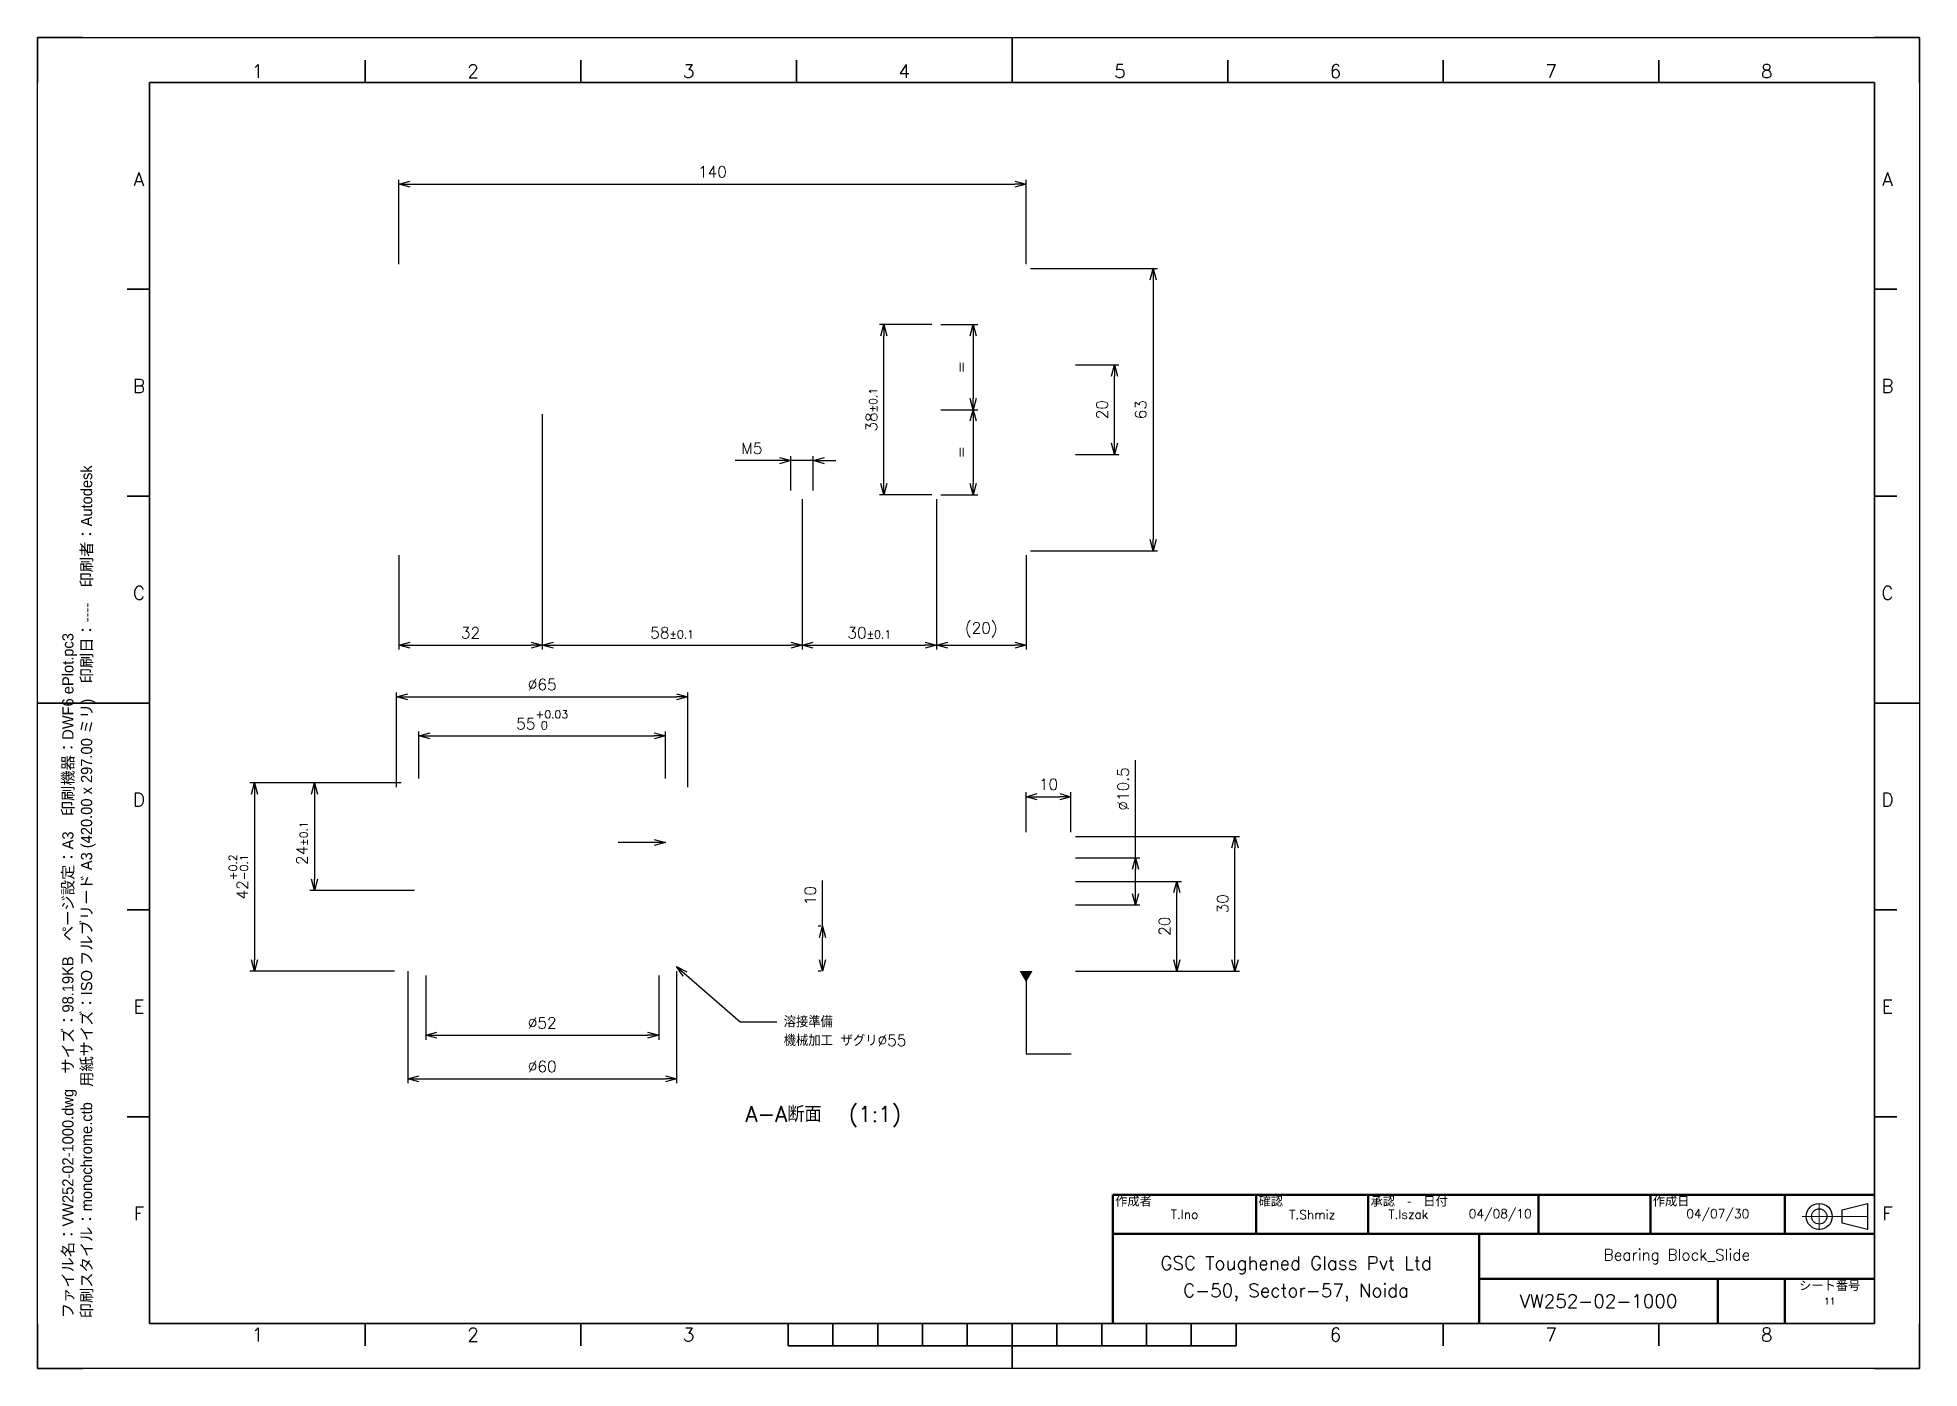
# Paper-space layout 'VW252-02-1000' of a CAD drawing. Header units: millimetres. Extents: x -5 to 415, y -5 to 292.
import ezdxf
from ezdxf.enums import TextEntityAlignment as Align

# ---------------------------------------------------------------- set-up
doc = ezdxf.new("R2010")
doc.units = ezdxf.units.MM
doc.header["$PDMODE"] = 2
doc.layers.add('ビューポート', color=1, linetype='Continuous')
doc.layers.add('印刷スタンプ', color=30, linetype='Continuous')
for name, color, linetype, lineweight in [('図枠', 8, 'Continuous', 35), ('寸法', 150, 'Continuous', 25), ('注釈', 150, 'Continuous', 25), ('表題欄', 8, 'Continuous', 35)]:
    doc.layers.add(name, color=color, linetype=linetype, lineweight=lineweight)
doc.layers.get('ビューポート').off()
doc.styles.get("Standard").update_dxf_attribs({"font": 'romans.shx', "bigfont": 'extfont2.shx'})
doc.styles.add('ゴシック', font='MS PGothic.ttf')
doc.dimstyles.new('JIS_25', dxfattribs={"dimscale": 0, "dimtxt": 2.5, "dimasz": 2.5, "dimexe": 1, "dimexo": 1, "dimgap": 1.5, "dimtad": 3, "dimdec": 1, "dimdsep": 46, "dimtxsty": 'Standard', "dimblk": 'OPEN30', "dimcen": 0, "dimclrd": 256, "dimclre": 256, "dimclrt": 179, "dimadec": 0, "dimazin": 2, "dimtp": 0.1, "dimtm": 0.1, "dimtfac": 0.71, "dimtdec": 1, "dimtmove": 0, "dimatfit": 3, "dimldrblk": 'OPEN30', "dimfxl": 1, "dimlwd": -1, "dimlwe": -1, "dimarcsym": 0})

# ---------------------------------------------------------------- blocks, each defined once
blk = doc.blocks.new('表題欄')
at = {"layer": '表題欄', "linetype": 'Continuous', "lineweight": 50}
for p, q in [((0, 28.73), (-170, 28.73)), ((-170, 28.73), (-170, 0)), ((-138, 20), (-138, 28.73)), ((-113, 20), (-113, 28.73)), ((-75, 20), (-75, 28.73)), ((-50, 20), (-50, 28.73)), ((-20, 20), (-20, 28.73)), ((-170, 20), (0, 20)), ((-88.23, 20), (-88.23, 0)), ((0, 10), (-88.23, 10)), ((-35, 0), (-35, 10)), ((-20, 0), (-20, 10))]:
    blk.add_line(p, q, dxfattribs=at).dxf.unprotected_set("ltscale", 0)
at = {"layer": '表題欄', "linetype": 'Continuous', "lineweight": 18}
for p, q in [((-12.35, 26.82), (-12.35, 20.88)), ((-7.22, 23.91), (-16.16, 23.91)), ((-1.57, 23.91), (-7.22, 23.91))]:
    blk.add_line(p, q, dxfattribs=at)
at = {"layer": '表題欄', "lineweight": 25}
for p, q in [((-7.22, 25.38), (-1.57, 26.82)), ((-7.22, 23.91), (-7.22, 25.38)), ((-1.57, 26.82), (-1.57, 23.91)), ((-7.22, 22.44), (-7.22, 23.91)), ((-1.57, 21.01), (-7.22, 22.44)), ((-1.57, 23.91), (-1.57, 21.01))]:
    blk.add_line(p, q, dxfattribs=at).dxf.unprotected_set("ltscale", 0)
for radius in [2.9, 1.71]:
    blk.add_circle((-12.35, 23.91), radius, dxfattribs=at).dxf.unprotected_set("ltscale", 0)
at = {"layer": '表題欄', "color": 179, "lineweight": 5, "char_height": 2}
for s, insert, width, attachment_point, line_spacing_factor in [('{\\fMS PGothic|b0|i0|c128|p17;作成者}', (-169.5, 28.33), 26.9559, 1, 0.856083), ('{\\fMS PGothic|b0|i0|c128|p17;確認}', (-137.5, 28.33), 26.0627, 1, 0.856083), ('{\\fMS PGothic|b0|i0|c128|p17;承認\u3000-\u3000日付}', (-112.5, 28.33), 41.7838, 1, 0.846), ('{\\fMS PGothic|b0|i0|c128|p17;作成日}', (-49.5, 28.33), 14.5, 1, 0.856083), ('{\\fMS PGothic|b0|i0|c128|p17;シート番号}', (-10, 9.5), 19, 2, 0.856083)]:
    blk.add_mtext(s, dxfattribs=dict(at, insert=insert, width=width, attachment_point=attachment_point, line_spacing_factor=line_spacing_factor))
at = {"layer": '表題欄', "color": 179, "flags": 8}
for tag, height, p in [('DRAWN', 2.5, (-154, 24.36)), ('CHECK', 2.5, (-125.5, 24.36)), ('APPROVE', 2.5, (-104.06, 24.36)), ('APDATE', 2.5, (-83.55, 24.36)), ('DATE', 2.5, (-35, 24.36)), ('PROJECTNAME1', 3.5, (-129.12, 13)), ('DWGNAME', 3.5, (-44.12, 15)), ('PROJECTNAME2', 3.5, (-129.12, 7)), ('DWGNO', 3.5, (-61.62, 5)), ('SHEET', 2, (-10, 5))]:
    blk.add_attdef(tag, text='', height=height, dxfattribs=at).set_placement(p, align=Align.MIDDLE)
blk = doc.blocks.new('図枠')
at = {"layer": '図枠'}
for p, q in [((0, 297), (10, 297)), ((0, 287), (0, 297)), ((410, 297), (420, 297)), ((420, 297), (420, 287)), ((25, 10), (25, 287)), ((25, 287), (410, 287)), ((410, 287), (410, 10)), ((0, 0), (0, 10)), ((410, 10), (25, 10)), ((420, 10), (420, 0)), ((10, 0), (0, 0)), ((420, 0), (410, 0))]:
    blk.add_line(p, q, dxfattribs=at)
at = {"layer": '図枠', "lineweight": 25}
for p, q in [((0, 297), (420, 297)), ((0, 0), (0, 297)), ((420, 297), (420, 0)), ((420, 0), (0, 0))]:
    blk.add_line(p, q, dxfattribs=at)
at = {"layer": '図枠', "lineweight": 35}
for p, q in [((217.5, 287), (217.5, 297)), ((73.12, 287), (73.12, 292)), ((121.25, 287), (121.25, 292)), ((169.38, 287), (169.38, 292)), ((265.62, 287), (265.62, 292)), ((313.75, 287), (313.75, 292)), ((361.88, 287), (361.88, 292)), ((25, 240.83), (20, 240.83)), ((410, 240.83), (415, 240.83)), ((25, 194.67), (20, 194.67)), ((410, 194.67), (415, 194.67)), ((25, 148.5), (0, 148.5)), ((410, 148.5), (420, 148.5)), ((25, 102.33), (20, 102.33)), ((410, 102.33), (415, 102.33)), ((25, 56.17), (20, 56.17)), ((410, 56.17), (415, 56.17)), ((73.12, 10), (73.12, 5)), ((121.25, 10), (121.25, 5)), ((167.5, 5), (167.5, 10)), ((177.5, 5), (177.5, 10)), ((187.5, 5), (187.5, 10)), ((197.5, 5), (197.5, 10)), ((207.5, 5), (207.5, 10)), ((217.5, 10), (217.5, 0)), ((227.5, 5), (227.5, 10)), ((237.5, 5), (237.5, 10)), ((247.5, 5), (247.5, 10)), ((257.5, 5), (257.5, 10)), ((267.5, 5), (267.5, 10)), ((313.75, 10), (313.75, 5)), ((361.88, 10), (361.88, 5)), ((167.5, 5), (267.5, 5))]:
    blk.add_line(p, q, dxfattribs=at)
at = {"layer": '図枠', "color": 179, "lineweight": 25}
for s, p in [('1', (49.06, 288)), ('2', (97.19, 288)), ('3', (145.31, 288)), ('4', (193.44, 288)), ('5', (241.56, 288)), ('6', (289.69, 288)), ('7', (337.81, 288)), ('8', (385.94, 288)), ('A', (22.61, 263.92)), ('A', (412.87, 263.92)), ('B', (22.61, 217.75)), ('B', (412.87, 217.75)), ('C', (22.61, 171.58)), ('C', (412.87, 171.58)), ('D', (22.61, 125.42)), ('D', (412.87, 125.42)), ('E', (22.61, 79.25)), ('E', (412.87, 79.25)), ('F', (22.61, 33.08)), ('F', (412.87, 33.08)), ('1', (49.06, 6.02)), ('2', (97.19, 6.02)), ('3', (145.31, 6.02)), ('6', (289.69, 6.02)), ('7', (337.81, 6.02)), ('8', (385.94, 6.02))]:
    blk.add_text(s, height=3, dxfattribs=at).set_placement(p, align=Align.CENTER)
blk = doc.blocks.new('ビュータイトル')
at = {"color": 7, "flags": 8}
blk.add_attdef('VIEWTITLE', text='', height=3.5, dxfattribs=at).set_placement((24.98, -4.7), align=Align.BOTTOM_RIGHT)
blk.add_attdef('VIEWPORTSCALE', text='', height=3.5, dxfattribs=at).set_placement((31, -4.7), align=Align.BOTTOM_LEFT)
blk = doc.blocks.new('_Open30')
at = {"color": 0, "linetype": 'ByBlock', "lineweight": -2}
for p, q in [((-1, 0.27), (0, 0)), ((0, 0), (-1, -0.27)), ((0, 0), (-1, 0))]:
    blk.add_line(p, q, dxfattribs=at)
blk = doc.blocks.new('*D6')
at = {"layer": 'Defpoints', "color": 0}
for p in [(215.62, 259.3), (75.62, 240.46), (215.62, 240.46)]:
    blk.add_point(p, dxfattribs=at)
at = {"layer": '寸法'}
for p, q in [((75.62, 241.46), (75.62, 260.3)), ((78.12, 259.3), (213.12, 259.3)), ((215.62, 241.46), (215.62, 260.3))]:
    blk.add_line(p, q, dxfattribs=at)
at = {"layer": '寸法', "xscale": 2.5, "yscale": 2.5, "zscale": 2.5, "rotation": 180}
blk.add_blockref('_Open30', (75.62, 259.3), dxfattribs=at)
at = {"layer": '寸法', "xscale": 2.5, "yscale": 2.5, "zscale": 2.5}
blk.add_blockref('_Open30', (215.62, 259.3), dxfattribs=at)
at = {"layer": '寸法', "color": 179, "insert": (145.62, 262.05), "char_height": 2.5, "attachment_point": 5}
blk.add_mtext('140', dxfattribs=at)
blk = doc.blocks.new('*D7')
at = {"layer": 'Defpoints', "color": 0}
for p in [(215.62, 240.46), (215.62, 177.46), (243.96, 177.46)]:
    blk.add_point(p, dxfattribs=at)
at = {"layer": '寸法'}
for p, q in [((216.62, 240.46), (244.96, 240.46)), ((243.96, 237.96), (243.96, 179.96)), ((216.62, 177.46), (244.96, 177.46))]:
    blk.add_line(p, q, dxfattribs=at)
at = {"layer": '寸法', "xscale": 2.5, "yscale": 2.5, "zscale": 2.5}
for p, rotation in [((243.96, 240.46), 90), ((243.96, 177.46), 270)]:
    blk.add_blockref('_Open30', p, dxfattribs=dict(at, rotation=rotation))
at = {"layer": '寸法', "color": 179, "insert": (241.21, 208.96), "char_height": 2.5, "attachment_point": 5, "rotation": 90}
blk.add_mtext('63', dxfattribs=at)
blk = doc.blocks.new('*D8')
at = {"layer": 'Defpoints', "color": 0}
for p in [(107.62, 208.96), (75.62, 177.46), (107.62, 156.41)]:
    blk.add_point(p, dxfattribs=at)
at = {"layer": '寸法'}
for p, q in [((107.62, 207.96), (107.62, 155.41)), ((75.62, 176.46), (75.62, 155.41)), ((78.12, 156.41), (105.12, 156.41))]:
    blk.add_line(p, q, dxfattribs=at)
at = {"layer": '寸法', "xscale": 2.5, "yscale": 2.5, "zscale": 2.5, "rotation": 180}
blk.add_blockref('_Open30', (75.62, 156.41), dxfattribs=at)
at = {"layer": '寸法', "xscale": 2.5, "yscale": 2.5, "zscale": 2.5}
blk.add_blockref('_Open30', (107.62, 156.41), dxfattribs=at)
at = {"layer": '寸法', "color": 179, "insert": (91.62, 159.16), "char_height": 2.5, "attachment_point": 5}
blk.add_mtext('32', dxfattribs=at)
blk = doc.blocks.new('*D9')
at = {"layer": 'Defpoints', "color": 0}
for p in [(107.62, 208.96), (165.62, 189.96), (165.62, 156.41)]:
    blk.add_point(p, dxfattribs=at)
at = {"layer": '寸法'}
for p, q in [((107.62, 207.96), (107.62, 155.41)), ((165.62, 188.96), (165.62, 155.41)), ((110.12, 156.41), (163.12, 156.41))]:
    blk.add_line(p, q, dxfattribs=at)
at = {"layer": '寸法', "xscale": 2.5, "yscale": 2.5, "zscale": 2.5, "rotation": 180}
blk.add_blockref('_Open30', (107.62, 156.41), dxfattribs=at)
at = {"layer": '寸法', "xscale": 2.5, "yscale": 2.5, "zscale": 2.5}
blk.add_blockref('_Open30', (165.62, 156.41), dxfattribs=at)
at = {"layer": '寸法', "color": 179, "insert": (136.62, 159.16), "char_height": 2.5, "attachment_point": 5}
blk.add_mtext('58{\\H1.775000;±0.1}', dxfattribs=at)
blk = doc.blocks.new('*D10')
at = {"layer": 'Defpoints', "color": 0}
for p in [(165.62, 189.96), (195.62, 189.96), (195.62, 156.41)]:
    blk.add_point(p, dxfattribs=at)
at = {"layer": '寸法'}
for p, q in [((165.62, 188.96), (165.62, 155.41)), ((195.62, 188.96), (195.62, 155.41)), ((168.12, 156.41), (193.12, 156.41))]:
    blk.add_line(p, q, dxfattribs=at)
at = {"layer": '寸法', "xscale": 2.5, "yscale": 2.5, "zscale": 2.5, "rotation": 180}
blk.add_blockref('_Open30', (165.62, 156.41), dxfattribs=at)
at = {"layer": '寸法', "xscale": 2.5, "yscale": 2.5, "zscale": 2.5}
blk.add_blockref('_Open30', (195.62, 156.41), dxfattribs=at)
at = {"layer": '寸法', "color": 179, "insert": (180.62, 159.16), "char_height": 2.5, "attachment_point": 5}
blk.add_mtext('30{\\H1.775000;±0.1}', dxfattribs=at)
blk = doc.blocks.new('*D11')
at = {"layer": 'Defpoints', "color": 0}
for p in [(225.62, 218.96), (235.33, 218.96), (225.62, 198.96)]:
    blk.add_point(p, dxfattribs=at)
at = {"layer": '寸法'}
for p, q in [((226.62, 218.96), (236.33, 218.96)), ((235.33, 201.46), (235.33, 216.46)), ((226.62, 198.96), (236.33, 198.96))]:
    blk.add_line(p, q, dxfattribs=at)
at = {"layer": '寸法', "xscale": 2.5, "yscale": 2.5, "zscale": 2.5}
for p, rotation in [((235.33, 218.96), 90), ((235.33, 198.96), 270)]:
    blk.add_blockref('_Open30', p, dxfattribs=dict(at, rotation=rotation))
at = {"layer": '寸法', "color": 179, "insert": (232.58, 208.96), "char_height": 2.5, "attachment_point": 5, "rotation": 90}
blk.add_mtext('20', dxfattribs=at)
blk = doc.blocks.new('*D12')
at = {"layer": 'Defpoints', "color": 0}
for p in [(183.87, 227.96), (195.62, 227.96), (195.62, 189.96)]:
    blk.add_point(p, dxfattribs=at)
at = {"layer": '寸法'}
for p, q in [((194.62, 227.96), (182.87, 227.96)), ((183.87, 192.46), (183.87, 225.46)), ((194.62, 189.96), (182.87, 189.96))]:
    blk.add_line(p, q, dxfattribs=at)
at = {"layer": '寸法', "xscale": 2.5, "yscale": 2.5, "zscale": 2.5}
for p, rotation in [((183.87, 227.96), 90), ((183.87, 189.96), 270)]:
    blk.add_blockref('_Open30', p, dxfattribs=dict(at, rotation=rotation))
at = {"layer": '寸法', "color": 179, "insert": (181.12, 208.96), "char_height": 2.5, "attachment_point": 5, "rotation": 90}
blk.add_mtext('38{\\H1.775000;±0.1}', dxfattribs=at)
blk = doc.blocks.new('*D13')
at = {"layer": 'Defpoints', "color": 0}
for p in [(195.62, 227.96), (195.62, 208.96), (203.82, 208.96)]:
    blk.add_point(p, dxfattribs=at)
at = {"layer": '寸法'}
for p, q in [((196.62, 227.96), (204.82, 227.96)), ((203.82, 225.46), (203.82, 211.46)), ((196.62, 208.96), (204.82, 208.96))]:
    blk.add_line(p, q, dxfattribs=at)
at = {"layer": '寸法', "xscale": 2.5, "yscale": 2.5, "zscale": 2.5}
for p, rotation in [((203.82, 227.96), 90), ((203.82, 208.96), 270)]:
    blk.add_blockref('_Open30', p, dxfattribs=dict(at, rotation=rotation))
at = {"layer": '寸法', "color": 179, "insert": (201.07, 218.46), "char_height": 2.5, "attachment_point": 5, "rotation": 90}
blk.add_mtext('=', dxfattribs=at)
blk = doc.blocks.new('*D14')
at = {"layer": 'Defpoints', "color": 0}
for p in [(195.62, 208.96), (195.62, 189.96), (203.82, 189.96)]:
    blk.add_point(p, dxfattribs=at)
at = {"layer": '寸法'}
for p, q in [((196.62, 208.96), (204.82, 208.96)), ((203.82, 206.46), (203.82, 192.46)), ((196.62, 189.96), (204.82, 189.96))]:
    blk.add_line(p, q, dxfattribs=at)
at = {"layer": '寸法', "xscale": 2.5, "yscale": 2.5, "zscale": 2.5}
for p, rotation in [((203.82, 208.96), 90), ((203.82, 189.96), 270)]:
    blk.add_blockref('_Open30', p, dxfattribs=dict(at, rotation=rotation))
at = {"layer": '寸法', "color": 179, "insert": (201.07, 199.46), "char_height": 2.5, "attachment_point": 5, "rotation": 90}
blk.add_mtext('=', dxfattribs=at)
blk = doc.blocks.new('*D15')
at = {"layer": 'Defpoints', "color": 0}
for p in [(168.12, 197.59), (163.12, 189.96), (168.12, 189.96)]:
    blk.add_point(p, dxfattribs=at)
at = {"layer": '寸法'}
for p, q in [((160.62, 197.59), (150.72, 197.59)), ((163.12, 190.96), (163.12, 198.59)), ((168.12, 197.59), (163.12, 197.59)), ((168.12, 190.96), (168.12, 198.59)), ((170.62, 197.59), (173.12, 197.59))]:
    blk.add_line(p, q, dxfattribs=at)
at = {"layer": '寸法', "xscale": 2.5, "yscale": 2.5, "zscale": 2.5}
blk.add_blockref('_Open30', (163.12, 197.59), dxfattribs=at)
at = {"layer": '寸法', "xscale": 2.5, "yscale": 2.5, "zscale": 2.5, "rotation": 180}
blk.add_blockref('_Open30', (168.12, 197.59), dxfattribs=at)
at = {"layer": '寸法', "color": 179, "insert": (154.42, 200.34), "char_height": 2.5, "attachment_point": 5}
blk.add_mtext('M5', dxfattribs=at)
blk = doc.blocks.new('*D16')
at = {"layer": 'Defpoints', "color": 0}
for p in [(195.62, 189.96), (215.62, 177.46), (215.62, 156.41)]:
    blk.add_point(p, dxfattribs=at)
at = {"layer": '寸法'}
for p, q in [((195.62, 188.96), (195.62, 155.41)), ((215.62, 176.46), (215.62, 155.41)), ((198.12, 156.41), (213.12, 156.41))]:
    blk.add_line(p, q, dxfattribs=at)
at = {"layer": '寸法', "xscale": 2.5, "yscale": 2.5, "zscale": 2.5, "rotation": 180}
blk.add_blockref('_Open30', (195.62, 156.41), dxfattribs=at)
at = {"layer": '寸法', "xscale": 2.5, "yscale": 2.5, "zscale": 2.5}
blk.add_blockref('_Open30', (215.62, 156.41), dxfattribs=at)
at = {"layer": '寸法', "color": 179, "insert": (205.62, 159.82), "char_height": 2.5, "attachment_point": 5}
blk.add_mtext('(20)', dxfattribs=at)
blk = doc.blocks.new('*D17')
at = {"layer": 'Defpoints', "color": 0}
for p in [(77.12, 125.68), (43.39, 83.68), (75.62, 83.68)]:
    blk.add_point(p, dxfattribs=at)
at = {"layer": '寸法'}
for p, q in [((76.12, 125.68), (42.39, 125.68)), ((43.39, 123.18), (43.39, 86.18)), ((74.62, 83.68), (42.39, 83.68))]:
    blk.add_line(p, q, dxfattribs=at)
at = {"layer": '寸法', "xscale": 2.5, "yscale": 2.5, "zscale": 2.5}
for p, rotation in [((43.39, 125.68), 90), ((43.39, 83.68), 270)]:
    blk.add_blockref('_Open30', p, dxfattribs=dict(at, rotation=rotation))
at = {"layer": '寸法', "color": 179, "insert": (39.82, 104.68), "char_height": 2.5, "attachment_point": 5, "rotation": 90}
blk.add_mtext('42{\\H1.775000;\\S+0.2^ -0.1;}', dxfattribs=at)
blk = doc.blocks.new('*D18')
at = {"layer": 'Defpoints', "color": 0}
for p in [(77.12, 125.68), (56.77, 101.68), (80.12, 101.68)]:
    blk.add_point(p, dxfattribs=at)
at = {"layer": '寸法'}
for p, q in [((76.12, 125.68), (55.77, 125.68)), ((56.77, 123.18), (56.77, 104.18)), ((79.12, 101.68), (55.77, 101.68))]:
    blk.add_line(p, q, dxfattribs=at)
at = {"layer": '寸法', "xscale": 2.5, "yscale": 2.5, "zscale": 2.5}
for p, rotation in [((56.77, 125.68), 90), ((56.77, 101.68), 270)]:
    blk.add_blockref('_Open30', p, dxfattribs=dict(at, rotation=rotation))
at = {"layer": '寸法', "color": 179, "insert": (54.02, 112.22), "char_height": 2.5, "attachment_point": 5, "rotation": 90}
blk.add_mtext('24{\\H1.775000;±0.1}', dxfattribs=at)
blk = doc.blocks.new('*D19')
at = {"layer": 'Defpoints', "color": 0}
for p in [(140.12, 144.86), (75.12, 123.68), (140.12, 123.68)]:
    blk.add_point(p, dxfattribs=at)
at = {"layer": '寸法'}
for p, q in [((75.12, 124.68), (75.12, 145.86)), ((77.62, 144.86), (137.62, 144.86)), ((140.12, 124.68), (140.12, 145.86))]:
    blk.add_line(p, q, dxfattribs=at)
at = {"layer": '寸法', "xscale": 2.5, "yscale": 2.5, "zscale": 2.5, "rotation": 180}
blk.add_blockref('_Open30', (75.12, 144.86), dxfattribs=at)
at = {"layer": '寸法', "xscale": 2.5, "yscale": 2.5, "zscale": 2.5}
blk.add_blockref('_Open30', (140.12, 144.86), dxfattribs=at)
at = {"layer": '寸法', "color": 179, "insert": (107.62, 147.61), "char_height": 2.5, "attachment_point": 5}
blk.add_mtext('%%c65', dxfattribs=at)
blk = doc.blocks.new('*D20')
at = {"layer": 'Defpoints', "color": 0}
for p in [(135.12, 136.16), (80.12, 125.68), (135.12, 125.68)]:
    blk.add_point(p, dxfattribs=at)
at = {"layer": '寸法'}
for p, q in [((80.12, 126.68), (80.12, 137.16)), ((82.62, 136.16), (132.62, 136.16)), ((135.12, 126.68), (135.12, 137.16))]:
    blk.add_line(p, q, dxfattribs=at)
at = {"layer": '寸法', "xscale": 2.5, "yscale": 2.5, "zscale": 2.5, "rotation": 180}
blk.add_blockref('_Open30', (80.12, 136.16), dxfattribs=at)
at = {"layer": '寸法', "xscale": 2.5, "yscale": 2.5, "zscale": 2.5}
blk.add_blockref('_Open30', (135.12, 136.16), dxfattribs=at)
at = {"layer": '寸法', "color": 179, "insert": (107.62, 139.73), "char_height": 2.5, "attachment_point": 5}
blk.add_mtext('55{\\H1.775000;\\S+0.03^  0;}', dxfattribs=at)
blk = doc.blocks.new('*D21')
at = {"layer": 'Defpoints', "color": 0}
for p in [(77.62, 84.68), (137.62, 84.68), (137.62, 59.62)]:
    blk.add_point(p, dxfattribs=at)
at = {"layer": '寸法'}
for p, q in [((77.62, 83.68), (77.62, 58.62)), ((137.62, 83.68), (137.62, 58.62)), ((80.12, 59.62), (135.12, 59.62))]:
    blk.add_line(p, q, dxfattribs=at)
at = {"layer": '寸法', "xscale": 2.5, "yscale": 2.5, "zscale": 2.5, "rotation": 180}
blk.add_blockref('_Open30', (77.62, 59.62), dxfattribs=at)
at = {"layer": '寸法', "xscale": 2.5, "yscale": 2.5, "zscale": 2.5}
blk.add_blockref('_Open30', (137.62, 59.62), dxfattribs=at)
at = {"layer": '寸法', "color": 179, "insert": (107.62, 62.37), "char_height": 2.5, "attachment_point": 5}
blk.add_mtext('%%c60', dxfattribs=at)
blk = doc.blocks.new('*D22')
at = {"layer": 'Defpoints', "color": 0}
for p in [(81.62, 83.68), (133.62, 83.68), (133.62, 69.34)]:
    blk.add_point(p, dxfattribs=at)
at = {"layer": '寸法'}
for p, q in [((81.62, 82.68), (81.62, 68.34)), ((133.62, 82.68), (133.62, 68.34)), ((84.12, 69.34), (131.12, 69.34))]:
    blk.add_line(p, q, dxfattribs=at)
at = {"layer": '寸法', "xscale": 2.5, "yscale": 2.5, "zscale": 2.5, "rotation": 180}
blk.add_blockref('_Open30', (81.62, 69.34), dxfattribs=at)
at = {"layer": '寸法', "xscale": 2.5, "yscale": 2.5, "zscale": 2.5}
blk.add_blockref('_Open30', (133.62, 69.34), dxfattribs=at)
at = {"layer": '寸法', "color": 179, "insert": (107.62, 72.09), "char_height": 2.5, "attachment_point": 5}
blk.add_mtext('%%c52', dxfattribs=at)
blk = doc.blocks.new('*D23')
at = {"layer": 'Defpoints', "color": 0}
for p in [(225.62, 122.59), (215.62, 113.68), (225.62, 113.68)]:
    blk.add_point(p, dxfattribs=at)
at = {"layer": '寸法'}
for p, q in [((215.62, 114.68), (215.62, 123.59)), ((218.12, 122.59), (223.12, 122.59)), ((225.62, 114.68), (225.62, 123.59))]:
    blk.add_line(p, q, dxfattribs=at)
at = {"layer": '寸法', "xscale": 2.5, "yscale": 2.5, "zscale": 2.5, "rotation": 180}
blk.add_blockref('_Open30', (215.62, 122.59), dxfattribs=at)
at = {"layer": '寸法', "xscale": 2.5, "yscale": 2.5, "zscale": 2.5}
blk.add_blockref('_Open30', (225.62, 122.59), dxfattribs=at)
at = {"layer": '寸法', "color": 179, "insert": (220.62, 125.34), "char_height": 2.5, "attachment_point": 5}
blk.add_mtext('10', dxfattribs=at)
blk = doc.blocks.new('*D24')
at = {"layer": 'Defpoints', "color": 0}
for p in [(225.62, 108.93), (240.02, 108.93), (225.62, 98.43)]:
    blk.add_point(p, dxfattribs=at)
at = {"layer": '寸法'}
for p, q in [((240.02, 108.93), (240.02, 130.75)), ((226.62, 108.93), (241.02, 108.93)), ((240.02, 100.93), (240.02, 106.43)), ((226.62, 98.43), (241.02, 98.43))]:
    blk.add_line(p, q, dxfattribs=at)
at = {"layer": '寸法', "xscale": 2.5, "yscale": 2.5, "zscale": 2.5}
for p, rotation in [((240.02, 108.93), 90), ((240.02, 98.43), 270)]:
    blk.add_blockref('_Open30', p, dxfattribs=dict(at, rotation=rotation))
at = {"layer": '寸法', "color": 179, "insert": (237.27, 124.31), "char_height": 2.5, "attachment_point": 5, "rotation": 90}
blk.add_mtext('%%c10.5', dxfattribs=at)
blk = doc.blocks.new('*D25')
at = {"layer": 'Defpoints', "color": 0}
for p in [(225.62, 103.68), (249.28, 103.68), (225.62, 83.68)]:
    blk.add_point(p, dxfattribs=at)
at = {"layer": '寸法'}
for p, q in [((226.62, 103.68), (250.28, 103.68)), ((249.28, 86.18), (249.28, 101.18)), ((226.62, 83.68), (250.28, 83.68))]:
    blk.add_line(p, q, dxfattribs=at)
at = {"layer": '寸法', "xscale": 2.5, "yscale": 2.5, "zscale": 2.5}
for p, rotation in [((249.28, 103.68), 90), ((249.28, 83.68), 270)]:
    blk.add_blockref('_Open30', p, dxfattribs=dict(at, rotation=rotation))
at = {"layer": '寸法', "color": 179, "insert": (246.53, 93.68), "char_height": 2.5, "attachment_point": 5, "rotation": 90}
blk.add_mtext('20', dxfattribs=at)
blk = doc.blocks.new('*D26')
at = {"layer": 'Defpoints', "color": 0}
for p in [(225.62, 113.68), (262.25, 113.68), (225.62, 83.68)]:
    blk.add_point(p, dxfattribs=at)
at = {"layer": '寸法'}
for p, q in [((226.62, 113.68), (263.25, 113.68)), ((262.25, 86.18), (262.25, 111.18)), ((226.62, 83.68), (263.25, 83.68))]:
    blk.add_line(p, q, dxfattribs=at)
at = {"layer": '寸法', "xscale": 2.5, "yscale": 2.5, "zscale": 2.5}
for p, rotation in [((262.25, 113.68), 90), ((262.25, 83.68), 270)]:
    blk.add_blockref('_Open30', p, dxfattribs=dict(at, rotation=rotation))
at = {"layer": '寸法', "color": 179, "insert": (259.5, 98.68), "char_height": 2.5, "attachment_point": 5, "rotation": 90}
blk.add_mtext('30', dxfattribs=at)
blk = doc.blocks.new('*D27')
at = {"layer": 'Defpoints', "color": 0}
for p in [(170.21, 93.68), (170.8, 93.68), (170.8, 83.68)]:
    blk.add_point(p, dxfattribs=at)
at = {"layer": '寸法'}
for p, q in [((170.21, 93.68), (170.21, 103.86)), ((169.8, 93.68), (169.21, 93.68)), ((170.21, 86.18), (170.21, 91.18)), ((169.8, 83.68), (169.21, 83.68))]:
    blk.add_line(p, q, dxfattribs=at)
at = {"layer": '寸法', "xscale": 2.5, "yscale": 2.5, "zscale": 2.5}
for p, rotation in [((170.21, 93.68), 90), ((170.21, 83.68), 270)]:
    blk.add_blockref('_Open30', p, dxfattribs=dict(at, rotation=rotation))
at = {"layer": '寸法', "color": 179, "insert": (167.46, 100.51), "char_height": 2.5, "attachment_point": 5, "rotation": 90}
blk.add_mtext('10', dxfattribs=at)

psp = doc.layouts.new('VW252-02-1000')

# ---------------------------------------------------------------- block references
psp.add_blockref('図枠', (-5, -5))
ref = psp.add_blockref('表題欄', (405, 5))
ref.add_attrib('PROJECTNAME1', 'GSC Toughened Glass Pvt Ltd', dxfattribs={"layer": '表題欄', "color": 179, "height": 3}).set_placement((275.88, 18), align=Align.MIDDLE)
ref.add_attrib('PROJECTNAME2', 'C-50, Sector-57, Noida', dxfattribs={"layer": '表題欄', "color": 179, "height": 3}).set_placement((275.88, 12), align=Align.MIDDLE)
ref.add_attrib('DRAWN', 'T.Ino', dxfattribs={"layer": '表題欄', "color": 179, "height": 2}).set_placement((251, 29.36), align=Align.MIDDLE)
ref.add_attrib('CHECK', 'T.Shmiz', dxfattribs={"layer": '表題欄', "color": 179, "height": 2}).set_placement((279.5, 29.36), align=Align.MIDDLE)
ref.add_attrib('APPROVE', 'T.Iszak', dxfattribs={"layer": '表題欄', "color": 179, "height": 2}).set_placement((300.94, 29.36), align=Align.MIDDLE)
ref.add_attrib('DATE', '04/07/30', dxfattribs={"layer": '表題欄', "color": 179, "height": 2}).set_placement((370, 29.36), align=Align.MIDDLE)
ref.add_attrib('SHEET', '11', dxfattribs={"layer": '表題欄', "color": 179, "height": 1.5}).set_placement((395, 10), align=Align.MIDDLE)
ref.add_attrib('APDATE', '04/08/10', dxfattribs={"layer": '表題欄', "color": 179, "height": 2}).set_placement((321.45, 29.36), align=Align.MIDDLE)
ref.add_attrib('DWGNAME', 'Bearing Block_Slide', dxfattribs={"layer": '表題欄', "color": 179, "height": 2.5}).set_placement((360.88, 20), align=Align.MIDDLE)
ref.add_attrib('DWGNO', 'VW252-02-1000', dxfattribs={"layer": '表題欄', "color": 179, "height": 3}).set_placement((343.38, 10), align=Align.MIDDLE)
at = {"layer": '注釈'}
psp.add_blockref('ビュータイトル', (145.02, 53.65), dxfattribs=at).add_auto_attribs({'VIEWTITLE': 'A-A断面', 'VIEWPORTSCALE': '(1:1)'})

# ---------------------------------------------------------------- texts
at = {"layer": '印刷スタンプ', "insert": (0.5, 6.18), "char_height": 2.5, "width": 604.1007, "attachment_point": 1, "rotation": 90, "style": 'ゴシック'}
psp.add_mtext('ファイル名：VW252-02-1000.dwg\u3000サイズ：98.19KB\u3000ページ設定：A3\u3000印刷機器：DWF6 ePlot.pc3\\P印刷スタイル：monochrome.ctb\u3000用紙サイズ：ISO フルブリード A3 (420.00 x 297.00 ミリ)\u3000印刷日：----\u3000印刷者：Autodesk', dxfattribs=at)
at = {"layer": '寸法', "color": 179, "insert": (161.51, 73.61), "char_height": 2.5, "attachment_point": 1}
psp.add_mtext('溶接準備\\P機械加工 ザグリ%%c55', dxfattribs=at)

# ---------------------------------------------------------------- dimensions: what is measured, and where the dimension line sits
at = {"layer": '寸法'}
for base, p1, p2, override, picture, middle in [((215.62, 259.3), (75.62, 240.46), (215.62, 240.46), {"dimscale": 1, "dimlfac": -1, "dimpost": '<>'}, '*D6', (145.62, 262.05)), ((107.62, 156.41), (75.62, 177.46), (107.62, 208.96), {"dimscale": 1, "dimlfac": -1}, '*D8', (91.62, 159.16)), ((165.62, 156.41), (107.62, 208.96), (165.62, 189.96), {"dimscale": 1, "dimgap": 1.5, "dimlfac": -1, "dimtol": 1, "dimlim": 0, "dimtm": 0.1, "dimtmove": 1}, '*D9', (136.62, 159.16)), ((195.62, 156.41), (165.62, 189.96), (195.62, 189.96), {"dimscale": 1, "dimgap": 1.5, "dimlfac": -1, "dimtol": 1, "dimlim": 0, "dimtp": 0.05, "dimtm": 0.05, "dimtmove": 1}, '*D10', (180.62, 159.16)), ((135.12, 136.16), (80.12, 125.68), (135.12, 125.68), {"dimscale": 1, "dimgap": 1.5, "dimlfac": -1, "dimpost": '', "dimtol": 1, "dimlim": 0, "dimtp": 0.03, "dimtm": 0, "dimtdec": 2}, '*D20', (107.62, 139.73)), ((225.62, 122.59), (215.62, 113.68), (225.62, 113.68), {"dimscale": 1, "dimlfac": -1}, '*D23', (220.62, 125.34))]:
    dim = psp.add_linear_dim(base=base, p1=p1, p2=p2, dimstyle='JIS_25', override=override, dxfattribs=at)
    dim.commit()
    dim.dimension.update_dxf_attribs({"geometry": picture, "text_midpoint": middle})
for base, p1, p2, override, picture, middle in [((243.96, 177.46), (215.62, 240.46), (215.62, 177.46), {"dimscale": 1, "dimlfac": -1}, '*D7', (241.21, 208.96)), ((183.87, 227.96), (195.62, 189.96), (195.62, 227.96), {"dimscale": 1, "dimgap": 1.5, "dimlfac": -1, "dimtol": 1, "dimlim": 0, "dimtp": 0.05, "dimtm": 0.05}, '*D12', (181.12, 208.96)), ((235.33, 218.96), (225.62, 198.96), (225.62, 218.96), {"dimscale": 1, "dimlfac": -1}, '*D11', (232.58, 208.96)), ((43.39, 83.68), (77.12, 125.68), (75.62, 83.68), {"dimscale": 1, "dimgap": 1.5, "dimlfac": -1, "dimtol": 1, "dimlim": 0, "dimtp": 0.2, "dimtm": 0.1}, '*D17', (39.82, 104.68)), ((262.25, 113.68), (225.62, 83.68), (225.62, 113.68), {"dimscale": 1, "dimlfac": -1}, '*D26', (259.5, 98.68)), ((249.28, 103.68), (225.62, 83.68), (225.62, 103.68), {"dimscale": 1, "dimlfac": -1}, '*D25', (246.53, 93.68))]:
    dim = psp.add_linear_dim(base=base, p1=p1, p2=p2, angle=90, dimstyle='JIS_25', override=override, dxfattribs=at)
    dim.commit()
    dim.dimension.update_dxf_attribs({"geometry": picture, "text_midpoint": middle})
for base, p1, p2, override, picture, middle in [((203.82, 208.96), (195.62, 227.96), (195.62, 208.96), {"dimscale": 1, "dimlfac": -1}, '*D13', (201.07, 218.46)), ((203.82, 189.96), (195.62, 208.96), (195.62, 189.96), {"dimscale": 1, "dimlfac": -1, "dimtmove": 1}, '*D14', (201.07, 199.46))]:
    dim = psp.add_linear_dim(base=base, p1=p1, p2=p2, angle=90, text='=', dimstyle='JIS_25', override=override, dxfattribs=at)
    dim.commit()
    dim.dimension.update_dxf_attribs({"geometry": picture, "text_midpoint": middle})
dim = psp.add_linear_dim(base=(168.12, 197.59), p1=(163.12, 189.96), p2=(168.12, 189.96), text='M<>', dimstyle='JIS_25', override={"dimscale": 1, "dimlfac": -1}, dxfattribs=at)
dim.commit()
dim.dimension.update_dxf_attribs({"geometry": '*D15', "text_midpoint": (154.42, 197.59), "dimtype": 160})
for base, p1, p2, text, override, picture, middle in [((215.62, 156.41), (195.62, 189.96), (215.62, 177.46), '(<>)', {"dimscale": 1, "dimlfac": -1, "dimtmove": 1}, '*D16', (205.62, 159.82)), ((140.12, 144.86), (75.12, 123.68), (140.12, 123.68), '%%c<>', {"dimscale": 1, "dimlfac": -1}, '*D19', (107.62, 147.61)), ((137.62, 59.62), (77.62, 84.68), (137.62, 84.68), '%%c<>', {"dimscale": 1, "dimlfac": -1}, '*D21', (107.62, 62.37)), ((133.62, 69.34), (81.62, 83.68), (133.62, 83.68), '%%c<>', {"dimscale": 1, "dimlfac": -1}, '*D22', (107.62, 72.09))]:
    dim = psp.add_linear_dim(base=base, p1=p1, p2=p2, text=text, dimstyle='JIS_25', override=override, dxfattribs=at)
    dim.commit()
    dim.dimension.update_dxf_attribs({"geometry": picture, "text_midpoint": middle})
dim = psp.add_linear_dim(base=(240.02, 108.93), p1=(225.62, 98.43), p2=(225.62, 108.93), angle=90, text='%%c<>', dimstyle='JIS_25', override={"dimscale": 1, "dimlfac": -1}, dxfattribs=at)
dim.commit()
dim.dimension.update_dxf_attribs({"geometry": '*D24', "text_midpoint": (240.02, 124.31), "dimtype": 160})
for base, p1, p2, override, picture, middle in [((56.77, 101.68), (77.12, 125.68), (80.12, 101.68), {"dimscale": 1, "dimgap": 1.5, "dimlfac": -1, "dimtol": 1, "dimlim": 0, "dimtp": 0.05, "dimtm": 0.05}, '*D18', (56.77, 112.22)), ((170.21, 93.68), (170.8, 83.68), (170.8, 93.68), {"dimscale": 1, "dimlfac": -1}, '*D27', (170.21, 100.51))]:
    dim = psp.add_linear_dim(base=base, p1=p1, p2=p2, angle=90, dimstyle='JIS_25', override=override, dxfattribs=at)
    dim.commit()
    dim.dimension.update_dxf_attribs({"geometry": picture, "text_midpoint": middle, "dimtype": 160})

# ---------------------------------------------------------------- leaders
for points, override in [([(135.12, 112.34), (124.54, 112.34)], {"dimscale": 1, "dimtad": 0}), ([(215.62, 83.68), (215.62, 65.21), (225.66, 65.21)], {"dimscale": 1, "dimtad": 0, "dimldrblk": 'DatumFilled'})]:
    psp.add_leader(points, dimstyle='JIS_25', override=override, dxfattribs=at)
at = {"layer": '寸法', "annotation_type": 0, "has_hookline": 1, "hookline_direction": 0, "text_width": 30.17}
psp.add_leader([(137.62, 84.68), (151.83, 72.36), (160.01, 72.36)], dimstyle='JIS_25', override={"dimscale": 1, "dimtad": 0, "dimldrblk": 'Open30'}, dxfattribs=at)

# ---------------------------------------------------------------- viewports
at = {"layer": 'ビューポート'}
for center, size, view_center_point, view_height, status in [((341.96, 211.4), (96.94, 74.5367), (-10353.07, 16495.65), 149.0734, 4), ((150.51, 102.82), (153.44, 71.9906), (8103.41, 5332.52), 71.9906, 3)]:
    vp = psp.add_viewport(center=center, size=size, view_center_point=view_center_point, view_height=view_height, status=status, dxfattribs=at)
    vp.frozen_layers = ['0', 'ビューポート', '図枠', '寸法', '注釈', '表題欄']
vp = psp.add_viewport(center=(153.41, 208.72), size=(259.09, 68.544), view_center_point=(8106.31, 5645.01), view_height=68.544, dxfattribs=at)
vp.frozen_layers = ['0', 'ビューポート', '図枠', '寸法', '注釈', '表題欄']

doc.saveas('drawing.dxf')
